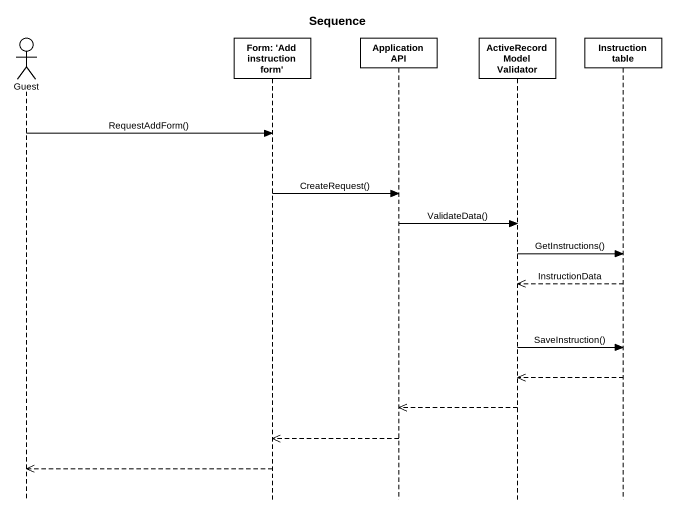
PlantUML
@startuml
title Sequence
hide footbox
actor Guest
participant "Form: 'Add instruction form'" as Form_Add_instruction_form
participant "Application API" as Application_API
participant "ActiveRecord Model Validator" as ActiveRecord_Model_Validator
participant "Instruction table" as Instruction_table

Guest -> Form_Add_instruction_form : RequestAddForm()
Form_Add_instruction_form -> Application_API : CreateRequest()
Application_API -> ActiveRecord_Model_Validator : ValidateData()
ActiveRecord_Model_Validator -> Instruction_table : GetInstructions()
Instruction_table -->> ActiveRecord_Model_Validator : InstructionData
ActiveRecord_Model_Validator -> Instruction_table : SaveInstruction()
Instruction_table -->> ActiveRecord_Model_Validator
ActiveRecord_Model_Validator -->> Application_API
Application_API -->> Form_Add_instruction_form
Form_Add_instruction_form -->> Guest
@enduml
